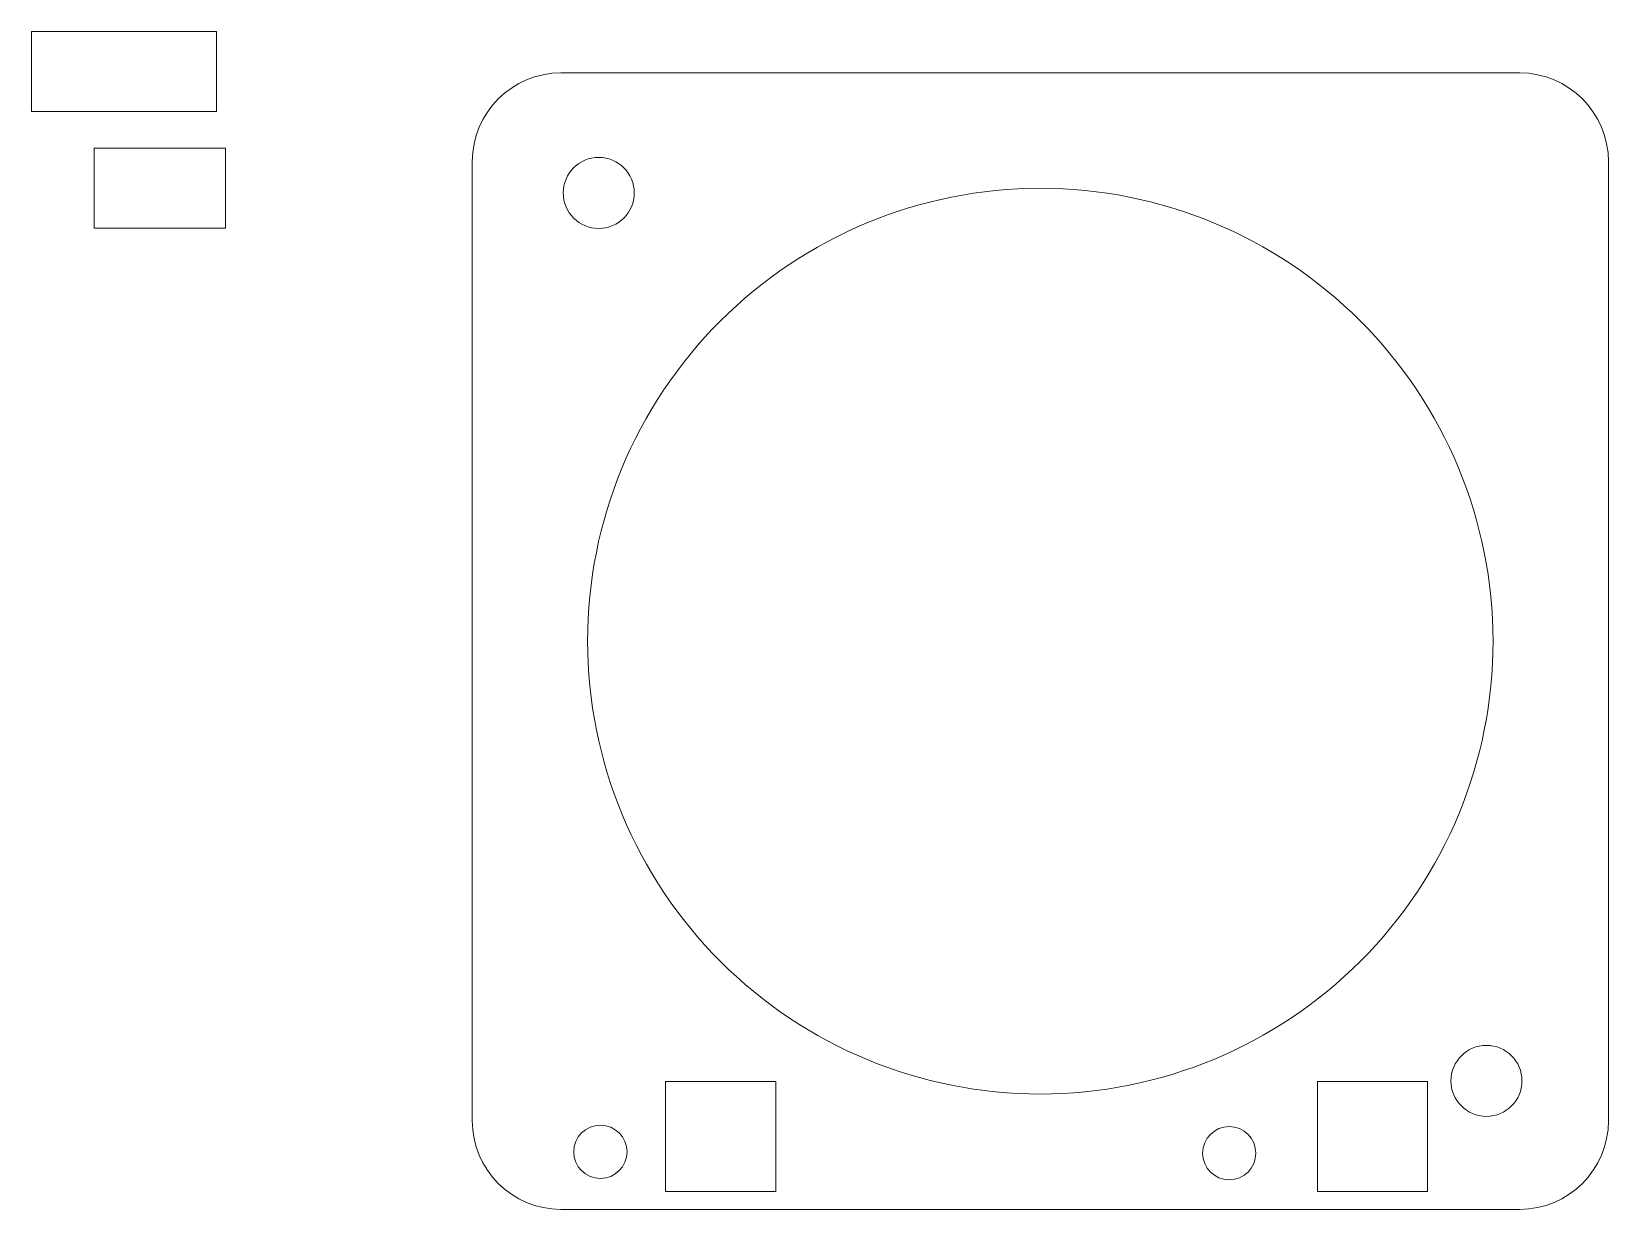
# Model space of a CAD drawing. Header units: millimetres. Extents: x -92 to 32, y -136 to 67.
# Drawn here: x -56.8 to 32, y -136.3 to -70 of the extents above; entities that cross this region are included whole.
import ezdxf

# ---------------------------------------------------------------- set-up
doc = ezdxf.new("R2010")
doc.units = ezdxf.units.MM
doc.header["$MEASUREMENT"] = 0
doc.layers.add('Layer 1', color=7, linetype='Continuous')

msp = doc.modelspace()

# ---------------------------------------------------------------- linework, layer by layer
at = {"layer": 'Layer 1', "color": 250, "lineweight": 9}
for points in [[(-56.8212, -74.5023), (-46.3946, -74.5023), (-46.3946, -69.9927), (-56.8212, -69.9927), (-56.8212, -74.5023)], [(-53.2915, -81.0582), (-45.9027, -81.0582), (-45.9027, -76.56), (-53.2915, -76.56), (-53.2915, -81.0582)]]:
    msp.add_lwpolyline(points, close=True, dxfattribs=at)
at = {"layer": 'Layer 1', "color": 250, "lineweight": 20}
for centre in [(-24.7804, -133.0728), (10.6403, -133.1522)]:
    msp.add_ellipse(centre, major_axis=(0, 1.5), ratio=1, dxfattribs=at)
at = {"layer": 'Layer 1', "color": 250, "lineweight": 9}
for points, knots in [([(-26.9999, -72.3195), (-26.9999, -72.3195), (26.9999, -72.3195), (26.9999, -72.3195), (26.9999, -72.3195), (29.75, -72.3195), (32, -74.5695), (32, -77.3195), (32, -77.3195), (32, -77.3195), (32, -131.3195), (32, -131.3195), (32, -131.3195), (32, -134.0695), (29.75, -136.3195), (26.9999, -136.3195), (26.9999, -136.3195), (26.9999, -136.3195), (-26.9999, -136.3195), (-26.9999, -136.3195), (-26.9999, -136.3195), (-29.75, -136.3195), (-32, -134.0695), (-32, -131.3195), (-32, -131.3195), (-32, -131.3195), (-32, -77.3195), (-32, -77.3195), (-32, -77.3195), (-32, -74.5695), (-29.75, -72.3195), (-26.9999, -72.3195)], [0, 0, 0, 0, 0.1111111, 0.1111111, 0.1111111, 0.1111111, 0.2222222, 0.2222222, 0.2222222, 0.2222222, 0.3333333, 0.3333333, 0.3333333, 0.3333333, 0.4444444, 0.4444444, 0.4444444, 0.4444444, 0.5555556, 0.5555556, 0.5555556, 0.5555556, 0.6666667, 0.6666667, 0.6666667, 0.6666667, 0.7777778, 0.7777778, 0.7777778, 0.7777778, 1, 1, 1, 1]), ([(-24.8723, -77.0788), (-25.9769, -77.0788), (-26.8723, -77.9742), (-26.8723, -79.0788), (-26.8723, -79.0788), (-26.8723, -80.1834), (-25.9769, -81.0788), (-24.8723, -81.0788), (-24.8723, -81.0788), (-23.7677, -81.0788), (-22.8723, -80.1834), (-22.8723, -79.0788), (-22.8723, -79.0788), (-22.8723, -77.9742), (-23.7677, -77.0788), (-24.8723, -77.0788)], [0, 0, 0, 0, 0.2, 0.2, 0.2, 0.2, 0.4, 0.4, 0.4, 0.4, 0.6, 0.6, 0.6, 0.6, 1, 1, 1, 1]), ([(-24.8723, -77.0788), (-25.9769, -77.0788), (-26.8723, -77.9742), (-26.8723, -79.0788), (-26.8723, -79.0788), (-26.8723, -80.1834), (-25.9769, -81.0788), (-24.8723, -81.0788), (-24.8723, -81.0788), (-23.7677, -81.0788), (-22.8723, -80.1834), (-22.8723, -79.0788), (-22.8723, -79.0788), (-22.8723, -77.9742), (-23.7677, -77.0788), (-24.8723, -77.0788)], [0, 0, 0, 0, 0.2, 0.2, 0.2, 0.2, 0.4, 0.4, 0.4, 0.4, 0.6, 0.6, 0.6, 0.6, 1, 1, 1, 1]), ([(-24.8723, -77.0788), (-25.9769, -77.0788), (-26.8723, -77.9742), (-26.8723, -79.0788), (-26.8723, -79.0788), (-26.8723, -80.1834), (-25.9769, -81.0788), (-24.8723, -81.0788), (-24.8723, -81.0788), (-23.7677, -81.0788), (-22.8723, -80.1834), (-22.8723, -79.0788), (-22.8723, -79.0788), (-22.8723, -77.9742), (-23.7677, -77.0788), (-24.8723, -77.0788)], [0, 0, 0, 0, 0.2, 0.2, 0.2, 0.2, 0.4, 0.4, 0.4, 0.4, 0.6, 0.6, 0.6, 0.6, 1, 1, 1, 1]), ([(-24.8723, -77.0788), (-25.9769, -77.0788), (-26.8723, -77.9742), (-26.8723, -79.0788), (-26.8723, -79.0788), (-26.8723, -80.1834), (-25.9769, -81.0788), (-24.8723, -81.0788), (-24.8723, -81.0788), (-23.7677, -81.0788), (-22.8723, -80.1834), (-22.8723, -79.0788), (-22.8723, -79.0788), (-22.8723, -77.9742), (-23.7677, -77.0788), (-24.8723, -77.0788)], [0, 0, 0, 0, 0.2, 0.2, 0.2, 0.2, 0.4, 0.4, 0.4, 0.4, 0.6, 0.6, 0.6, 0.6, 1, 1, 1, 1]), ([(-24.8723, -77.0788), (-25.9769, -77.0788), (-26.8723, -77.9742), (-26.8723, -79.0788), (-26.8723, -79.0788), (-26.8723, -80.1834), (-25.9769, -81.0788), (-24.8723, -81.0788), (-24.8723, -81.0788), (-23.7677, -81.0788), (-22.8723, -80.1834), (-22.8723, -79.0788), (-22.8723, -79.0788), (-22.8723, -77.9742), (-23.7677, -77.0788), (-24.8723, -77.0788)], [0, 0, 0, 0, 0.2, 0.2, 0.2, 0.2, 0.4, 0.4, 0.4, 0.4, 0.6, 0.6, 0.6, 0.6, 1, 1, 1, 1]), ([(-24.8723, -77.0788), (-25.9769, -77.0788), (-26.8723, -77.9742), (-26.8723, -79.0788), (-26.8723, -79.0788), (-26.8723, -80.1834), (-25.9769, -81.0788), (-24.8723, -81.0788), (-24.8723, -81.0788), (-23.7677, -81.0788), (-22.8723, -80.1834), (-22.8723, -79.0788), (-22.8723, -79.0788), (-22.8723, -77.9742), (-23.7677, -77.0788), (-24.8723, -77.0788)], [0, 0, 0, 0, 0.2, 0.2, 0.2, 0.2, 0.4, 0.4, 0.4, 0.4, 0.6, 0.6, 0.6, 0.6, 1, 1, 1, 1]), ([(-24.8723, -77.0788), (-25.9769, -77.0788), (-26.8723, -77.9742), (-26.8723, -79.0788), (-26.8723, -79.0788), (-26.8723, -80.1834), (-25.9769, -81.0788), (-24.8723, -81.0788), (-24.8723, -81.0788), (-23.7677, -81.0788), (-22.8723, -80.1834), (-22.8723, -79.0788), (-22.8723, -79.0788), (-22.8723, -77.9742), (-23.7677, -77.0788), (-24.8723, -77.0788)], [0, 0, 0, 0, 0.2, 0.2, 0.2, 0.2, 0.4, 0.4, 0.4, 0.4, 0.6, 0.6, 0.6, 0.6, 1, 1, 1, 1]), ([(-24.8723, -77.0788), (-25.9769, -77.0788), (-26.8723, -77.9742), (-26.8723, -79.0788), (-26.8723, -79.0788), (-26.8723, -80.1834), (-25.9769, -81.0788), (-24.8723, -81.0788), (-24.8723, -81.0788), (-23.7677, -81.0788), (-22.8723, -80.1834), (-22.8723, -79.0788), (-22.8723, -79.0788), (-22.8723, -77.9742), (-23.7677, -77.0788), (-24.8723, -77.0788)], [0, 0, 0, 0, 0.2, 0.2, 0.2, 0.2, 0.4, 0.4, 0.4, 0.4, 0.6, 0.6, 0.6, 0.6, 1, 1, 1, 1]), ([(-24.8723, -77.0788), (-25.9769, -77.0788), (-26.8723, -77.9742), (-26.8723, -79.0788), (-26.8723, -79.0788), (-26.8723, -80.1834), (-25.9769, -81.0788), (-24.8723, -81.0788), (-24.8723, -81.0788), (-23.7677, -81.0788), (-22.8723, -80.1834), (-22.8723, -79.0788), (-22.8723, -79.0788), (-22.8723, -77.9742), (-23.7677, -77.0788), (-24.8723, -77.0788)], [0, 0, 0, 0, 0.2, 0.2, 0.2, 0.2, 0.4, 0.4, 0.4, 0.4, 0.6, 0.6, 0.6, 0.6, 1, 1, 1, 1]), ([(-24.8723, -77.0788), (-25.9769, -77.0788), (-26.8723, -77.9742), (-26.8723, -79.0788), (-26.8723, -79.0788), (-26.8723, -80.1834), (-25.9769, -81.0788), (-24.8723, -81.0788), (-24.8723, -81.0788), (-23.7677, -81.0788), (-22.8723, -80.1834), (-22.8723, -79.0788), (-22.8723, -79.0788), (-22.8723, -77.9742), (-23.7677, -77.0788), (-24.8723, -77.0788)], [0, 0, 0, 0, 0.2, 0.2, 0.2, 0.2, 0.4, 0.4, 0.4, 0.4, 0.6, 0.6, 0.6, 0.6, 1, 1, 1, 1]), ([(-24.8723, -77.0788), (-25.9769, -77.0788), (-26.8723, -77.9742), (-26.8723, -79.0788), (-26.8723, -79.0788), (-26.8723, -80.1834), (-25.9769, -81.0788), (-24.8723, -81.0788), (-24.8723, -81.0788), (-23.7677, -81.0788), (-22.8723, -80.1834), (-22.8723, -79.0788), (-22.8723, -79.0788), (-22.8723, -77.9742), (-23.7677, -77.0788), (-24.8723, -77.0788)], [0, 0, 0, 0, 0.2, 0.2, 0.2, 0.2, 0.4, 0.4, 0.4, 0.4, 0.6, 0.6, 0.6, 0.6, 1, 1, 1, 1]), ([(-24.8723, -77.0788), (-25.9769, -77.0788), (-26.8723, -77.9742), (-26.8723, -79.0788), (-26.8723, -79.0788), (-26.8723, -80.1834), (-25.9769, -81.0788), (-24.8723, -81.0788), (-24.8723, -81.0788), (-23.7677, -81.0788), (-22.8723, -80.1834), (-22.8723, -79.0788), (-22.8723, -79.0788), (-22.8723, -77.9742), (-23.7677, -77.0788), (-24.8723, -77.0788)], [0, 0, 0, 0, 0.2, 0.2, 0.2, 0.2, 0.4, 0.4, 0.4, 0.4, 0.6, 0.6, 0.6, 0.6, 1, 1, 1, 1]), ([(-24.8723, -77.0788), (-25.9769, -77.0788), (-26.8723, -77.9742), (-26.8723, -79.0788), (-26.8723, -79.0788), (-26.8723, -80.1834), (-25.9769, -81.0788), (-24.8723, -81.0788), (-24.8723, -81.0788), (-23.7677, -81.0788), (-22.8723, -80.1834), (-22.8723, -79.0788), (-22.8723, -79.0788), (-22.8723, -77.9742), (-23.7677, -77.0788), (-24.8723, -77.0788)], [0, 0, 0, 0, 0.2, 0.2, 0.2, 0.2, 0.4, 0.4, 0.4, 0.4, 0.6, 0.6, 0.6, 0.6, 1, 1, 1, 1]), ([(-24.8723, -77.0788), (-25.9769, -77.0788), (-26.8723, -77.9742), (-26.8723, -79.0788), (-26.8723, -79.0788), (-26.8723, -80.1834), (-25.9769, -81.0788), (-24.8723, -81.0788), (-24.8723, -81.0788), (-23.7677, -81.0788), (-22.8723, -80.1834), (-22.8723, -79.0788), (-22.8723, -79.0788), (-22.8723, -77.9742), (-23.7677, -77.0788), (-24.8723, -77.0788)], [0, 0, 0, 0, 0.2, 0.2, 0.2, 0.2, 0.4, 0.4, 0.4, 0.4, 0.6, 0.6, 0.6, 0.6, 1, 1, 1, 1]), ([(-24.8723, -77.0788), (-25.9769, -77.0788), (-26.8723, -77.9742), (-26.8723, -79.0788), (-26.8723, -79.0788), (-26.8723, -80.1834), (-25.9769, -81.0788), (-24.8723, -81.0788), (-24.8723, -81.0788), (-23.7677, -81.0788), (-22.8723, -80.1834), (-22.8723, -79.0788), (-22.8723, -79.0788), (-22.8723, -77.9742), (-23.7677, -77.0788), (-24.8723, -77.0788)], [0, 0, 0, 0, 0.2, 0.2, 0.2, 0.2, 0.4, 0.4, 0.4, 0.4, 0.6, 0.6, 0.6, 0.6, 1, 1, 1, 1]), ([(-24.8723, -77.0788), (-25.9769, -77.0788), (-26.8723, -77.9742), (-26.8723, -79.0788), (-26.8723, -79.0788), (-26.8723, -80.1834), (-25.9769, -81.0788), (-24.8723, -81.0788), (-24.8723, -81.0788), (-23.7677, -81.0788), (-22.8723, -80.1834), (-22.8723, -79.0788), (-22.8723, -79.0788), (-22.8723, -77.9742), (-23.7677, -77.0788), (-24.8723, -77.0788)], [0, 0, 0, 0, 0.2, 0.2, 0.2, 0.2, 0.4, 0.4, 0.4, 0.4, 0.6, 0.6, 0.6, 0.6, 1, 1, 1, 1]), ([(-24.8723, -77.0788), (-25.9769, -77.0788), (-26.8723, -77.9742), (-26.8723, -79.0788), (-26.8723, -79.0788), (-26.8723, -80.1834), (-25.9769, -81.0788), (-24.8723, -81.0788), (-24.8723, -81.0788), (-23.7677, -81.0788), (-22.8723, -80.1834), (-22.8723, -79.0788), (-22.8723, -79.0788), (-22.8723, -77.9742), (-23.7677, -77.0788), (-24.8723, -77.0788)], [0, 0, 0, 0, 0.2, 0.2, 0.2, 0.2, 0.4, 0.4, 0.4, 0.4, 0.6, 0.6, 0.6, 0.6, 1, 1, 1, 1]), ([(-24.8723, -77.0788), (-25.9769, -77.0788), (-26.8723, -77.9742), (-26.8723, -79.0788), (-26.8723, -79.0788), (-26.8723, -80.1834), (-25.9769, -81.0788), (-24.8723, -81.0788), (-24.8723, -81.0788), (-23.7677, -81.0788), (-22.8723, -80.1834), (-22.8723, -79.0788), (-22.8723, -79.0788), (-22.8723, -77.9742), (-23.7677, -77.0788), (-24.8723, -77.0788)], [0, 0, 0, 0, 0.2, 0.2, 0.2, 0.2, 0.4, 0.4, 0.4, 0.4, 0.6, 0.6, 0.6, 0.6, 1, 1, 1, 1]), ([(-24.8723, -77.0788), (-25.9769, -77.0788), (-26.8723, -77.9742), (-26.8723, -79.0788), (-26.8723, -79.0788), (-26.8723, -80.1834), (-25.9769, -81.0788), (-24.8723, -81.0788), (-24.8723, -81.0788), (-23.7677, -81.0788), (-22.8723, -80.1834), (-22.8723, -79.0788), (-22.8723, -79.0788), (-22.8723, -77.9742), (-23.7677, -77.0788), (-24.8723, -77.0788)], [0, 0, 0, 0, 0.2, 0.2, 0.2, 0.2, 0.4, 0.4, 0.4, 0.4, 0.6, 0.6, 0.6, 0.6, 1, 1, 1, 1]), ([(-24.8723, -77.0788), (-25.9769, -77.0788), (-26.8723, -77.9742), (-26.8723, -79.0788), (-26.8723, -79.0788), (-26.8723, -80.1834), (-25.9769, -81.0788), (-24.8723, -81.0788), (-24.8723, -81.0788), (-23.7677, -81.0788), (-22.8723, -80.1834), (-22.8723, -79.0788), (-22.8723, -79.0788), (-22.8723, -77.9742), (-23.7677, -77.0788), (-24.8723, -77.0788)], [0, 0, 0, 0, 0.2, 0.2, 0.2, 0.2, 0.4, 0.4, 0.4, 0.4, 0.6, 0.6, 0.6, 0.6, 1, 1, 1, 1]), ([(-24.8723, -77.0788), (-25.9769, -77.0788), (-26.8723, -77.9742), (-26.8723, -79.0788), (-26.8723, -79.0788), (-26.8723, -80.1834), (-25.9769, -81.0788), (-24.8723, -81.0788), (-24.8723, -81.0788), (-23.7677, -81.0788), (-22.8723, -80.1834), (-22.8723, -79.0788), (-22.8723, -79.0788), (-22.8723, -77.9742), (-23.7677, -77.0788), (-24.8723, -77.0788)], [0, 0, 0, 0, 0.2, 0.2, 0.2, 0.2, 0.4, 0.4, 0.4, 0.4, 0.6, 0.6, 0.6, 0.6, 1, 1, 1, 1]), ([(0, -78.8196), (-6.7673, -78.8239), (-13.2557, -81.5162), (-18.0379, -86.3045), (-18.0379, -86.3045), (-22.82, -91.0927), (-25.5042, -97.5523), (-25.4999, -104.3195), (-25.4999, -104.3195), (-25.4957, -111.0868), (-22.8033, -117.5752), (-18.015, -122.3574), (-18.015, -122.3574), (-13.2269, -127.1395), (-6.7673, -129.8237), (0, -129.8194), (0, -129.8194), (6.7672, -129.8151), (13.2557, -127.1228), (18.0378, -122.3345), (18.0378, -122.3345), (22.82, -117.5463), (25.5041, -111.0868), (25.4999, -104.3195), (25.4999, -104.3195), (25.4956, -97.5523), (22.8033, -91.0638), (18.015, -86.2816), (18.015, -86.2816), (13.2268, -81.4995), (6.7672, -78.8153), (0, -78.8196)], [0, 0, 0, 0, 0.1111111, 0.1111111, 0.1111111, 0.1111111, 0.2222222, 0.2222222, 0.2222222, 0.2222222, 0.3333333, 0.3333333, 0.3333333, 0.3333333, 0.4444444, 0.4444444, 0.4444444, 0.4444444, 0.5555556, 0.5555556, 0.5555556, 0.5555556, 0.6666667, 0.6666667, 0.6666667, 0.6666667, 0.7777778, 0.7777778, 0.7777778, 0.7777778, 1, 1, 1, 1]), ([(25.1277, -127.0788), (24.0231, -127.0788), (23.1277, -127.9742), (23.1277, -129.0788), (23.1277, -129.0788), (23.1277, -130.1834), (24.0231, -131.0788), (25.1277, -131.0788), (25.1277, -131.0788), (26.2323, -131.0788), (27.1277, -130.1834), (27.1277, -129.0788), (27.1277, -129.0788), (27.1277, -127.9742), (26.2323, -127.0788), (25.1277, -127.0788)], [0, 0, 0, 0, 0.2, 0.2, 0.2, 0.2, 0.4, 0.4, 0.4, 0.4, 0.6, 0.6, 0.6, 0.6, 1, 1, 1, 1]), ([(25.1277, -127.0788), (24.0231, -127.0788), (23.1277, -127.9742), (23.1277, -129.0788), (23.1277, -129.0788), (23.1277, -130.1834), (24.0231, -131.0788), (25.1277, -131.0788), (25.1277, -131.0788), (26.2323, -131.0788), (27.1277, -130.1834), (27.1277, -129.0788), (27.1277, -129.0788), (27.1277, -127.9742), (26.2323, -127.0788), (25.1277, -127.0788)], [0, 0, 0, 0, 0.2, 0.2, 0.2, 0.2, 0.4, 0.4, 0.4, 0.4, 0.6, 0.6, 0.6, 0.6, 1, 1, 1, 1]), ([(25.1277, -127.0788), (24.0231, -127.0788), (23.1277, -127.9742), (23.1277, -129.0788), (23.1277, -129.0788), (23.1277, -130.1834), (24.0231, -131.0788), (25.1277, -131.0788), (25.1277, -131.0788), (26.2323, -131.0788), (27.1277, -130.1834), (27.1277, -129.0788), (27.1277, -129.0788), (27.1277, -127.9742), (26.2323, -127.0788), (25.1277, -127.0788)], [0, 0, 0, 0, 0.2, 0.2, 0.2, 0.2, 0.4, 0.4, 0.4, 0.4, 0.6, 0.6, 0.6, 0.6, 1, 1, 1, 1]), ([(25.1277, -127.0788), (24.0231, -127.0788), (23.1277, -127.9742), (23.1277, -129.0788), (23.1277, -129.0788), (23.1277, -130.1834), (24.0231, -131.0788), (25.1277, -131.0788), (25.1277, -131.0788), (26.2323, -131.0788), (27.1277, -130.1834), (27.1277, -129.0788), (27.1277, -129.0788), (27.1277, -127.9742), (26.2323, -127.0788), (25.1277, -127.0788)], [0, 0, 0, 0, 0.2, 0.2, 0.2, 0.2, 0.4, 0.4, 0.4, 0.4, 0.6, 0.6, 0.6, 0.6, 1, 1, 1, 1]), ([(25.1277, -127.0788), (24.0231, -127.0788), (23.1277, -127.9742), (23.1277, -129.0788), (23.1277, -129.0788), (23.1277, -130.1834), (24.0231, -131.0788), (25.1277, -131.0788), (25.1277, -131.0788), (26.2323, -131.0788), (27.1277, -130.1834), (27.1277, -129.0788), (27.1277, -129.0788), (27.1277, -127.9742), (26.2323, -127.0788), (25.1277, -127.0788)], [0, 0, 0, 0, 0.2, 0.2, 0.2, 0.2, 0.4, 0.4, 0.4, 0.4, 0.6, 0.6, 0.6, 0.6, 1, 1, 1, 1]), ([(25.1277, -127.0788), (24.0231, -127.0788), (23.1277, -127.9742), (23.1277, -129.0788), (23.1277, -129.0788), (23.1277, -130.1834), (24.0231, -131.0788), (25.1277, -131.0788), (25.1277, -131.0788), (26.2323, -131.0788), (27.1277, -130.1834), (27.1277, -129.0788), (27.1277, -129.0788), (27.1277, -127.9742), (26.2323, -127.0788), (25.1277, -127.0788)], [0, 0, 0, 0, 0.2, 0.2, 0.2, 0.2, 0.4, 0.4, 0.4, 0.4, 0.6, 0.6, 0.6, 0.6, 1, 1, 1, 1]), ([(25.1277, -127.0788), (24.0231, -127.0788), (23.1277, -127.9742), (23.1277, -129.0788), (23.1277, -129.0788), (23.1277, -130.1834), (24.0231, -131.0788), (25.1277, -131.0788), (25.1277, -131.0788), (26.2323, -131.0788), (27.1277, -130.1834), (27.1277, -129.0788), (27.1277, -129.0788), (27.1277, -127.9742), (26.2323, -127.0788), (25.1277, -127.0788)], [0, 0, 0, 0, 0.2, 0.2, 0.2, 0.2, 0.4, 0.4, 0.4, 0.4, 0.6, 0.6, 0.6, 0.6, 1, 1, 1, 1]), ([(25.1277, -127.0788), (24.0231, -127.0788), (23.1277, -127.9742), (23.1277, -129.0788), (23.1277, -129.0788), (23.1277, -130.1834), (24.0231, -131.0788), (25.1277, -131.0788), (25.1277, -131.0788), (26.2323, -131.0788), (27.1277, -130.1834), (27.1277, -129.0788), (27.1277, -129.0788), (27.1277, -127.9742), (26.2323, -127.0788), (25.1277, -127.0788)], [0, 0, 0, 0, 0.2, 0.2, 0.2, 0.2, 0.4, 0.4, 0.4, 0.4, 0.6, 0.6, 0.6, 0.6, 1, 1, 1, 1]), ([(25.1277, -127.0788), (24.0231, -127.0788), (23.1277, -127.9742), (23.1277, -129.0788), (23.1277, -129.0788), (23.1277, -130.1834), (24.0231, -131.0788), (25.1277, -131.0788), (25.1277, -131.0788), (26.2323, -131.0788), (27.1277, -130.1834), (27.1277, -129.0788), (27.1277, -129.0788), (27.1277, -127.9742), (26.2323, -127.0788), (25.1277, -127.0788)], [0, 0, 0, 0, 0.2, 0.2, 0.2, 0.2, 0.4, 0.4, 0.4, 0.4, 0.6, 0.6, 0.6, 0.6, 1, 1, 1, 1]), ([(25.1277, -127.0788), (24.0231, -127.0788), (23.1277, -127.9742), (23.1277, -129.0788), (23.1277, -129.0788), (23.1277, -130.1834), (24.0231, -131.0788), (25.1277, -131.0788), (25.1277, -131.0788), (26.2323, -131.0788), (27.1277, -130.1834), (27.1277, -129.0788), (27.1277, -129.0788), (27.1277, -127.9742), (26.2323, -127.0788), (25.1277, -127.0788)], [0, 0, 0, 0, 0.2, 0.2, 0.2, 0.2, 0.4, 0.4, 0.4, 0.4, 0.6, 0.6, 0.6, 0.6, 1, 1, 1, 1]), ([(25.1277, -127.0788), (24.0231, -127.0788), (23.1277, -127.9742), (23.1277, -129.0788), (23.1277, -129.0788), (23.1277, -130.1834), (24.0231, -131.0788), (25.1277, -131.0788), (25.1277, -131.0788), (26.2323, -131.0788), (27.1277, -130.1834), (27.1277, -129.0788), (27.1277, -129.0788), (27.1277, -127.9742), (26.2323, -127.0788), (25.1277, -127.0788)], [0, 0, 0, 0, 0.2, 0.2, 0.2, 0.2, 0.4, 0.4, 0.4, 0.4, 0.6, 0.6, 0.6, 0.6, 1, 1, 1, 1]), ([(25.1277, -127.0788), (24.0231, -127.0788), (23.1277, -127.9742), (23.1277, -129.0788), (23.1277, -129.0788), (23.1277, -130.1834), (24.0231, -131.0788), (25.1277, -131.0788), (25.1277, -131.0788), (26.2323, -131.0788), (27.1277, -130.1834), (27.1277, -129.0788), (27.1277, -129.0788), (27.1277, -127.9742), (26.2323, -127.0788), (25.1277, -127.0788)], [0, 0, 0, 0, 0.2, 0.2, 0.2, 0.2, 0.4, 0.4, 0.4, 0.4, 0.6, 0.6, 0.6, 0.6, 1, 1, 1, 1]), ([(25.1277, -127.0788), (24.0231, -127.0788), (23.1277, -127.9742), (23.1277, -129.0788), (23.1277, -129.0788), (23.1277, -130.1834), (24.0231, -131.0788), (25.1277, -131.0788), (25.1277, -131.0788), (26.2323, -131.0788), (27.1277, -130.1834), (27.1277, -129.0788), (27.1277, -129.0788), (27.1277, -127.9742), (26.2323, -127.0788), (25.1277, -127.0788)], [0, 0, 0, 0, 0.2, 0.2, 0.2, 0.2, 0.4, 0.4, 0.4, 0.4, 0.6, 0.6, 0.6, 0.6, 1, 1, 1, 1]), ([(25.1277, -127.0788), (24.0231, -127.0788), (23.1277, -127.9742), (23.1277, -129.0788), (23.1277, -129.0788), (23.1277, -130.1834), (24.0231, -131.0788), (25.1277, -131.0788), (25.1277, -131.0788), (26.2323, -131.0788), (27.1277, -130.1834), (27.1277, -129.0788), (27.1277, -129.0788), (27.1277, -127.9742), (26.2323, -127.0788), (25.1277, -127.0788)], [0, 0, 0, 0, 0.2, 0.2, 0.2, 0.2, 0.4, 0.4, 0.4, 0.4, 0.6, 0.6, 0.6, 0.6, 1, 1, 1, 1]), ([(25.1277, -127.0788), (24.0231, -127.0788), (23.1277, -127.9742), (23.1277, -129.0788), (23.1277, -129.0788), (23.1277, -130.1834), (24.0231, -131.0788), (25.1277, -131.0788), (25.1277, -131.0788), (26.2323, -131.0788), (27.1277, -130.1834), (27.1277, -129.0788), (27.1277, -129.0788), (27.1277, -127.9742), (26.2323, -127.0788), (25.1277, -127.0788)], [0, 0, 0, 0, 0.2, 0.2, 0.2, 0.2, 0.4, 0.4, 0.4, 0.4, 0.6, 0.6, 0.6, 0.6, 1, 1, 1, 1]), ([(25.1277, -127.0788), (24.0231, -127.0788), (23.1277, -127.9742), (23.1277, -129.0788), (23.1277, -129.0788), (23.1277, -130.1834), (24.0231, -131.0788), (25.1277, -131.0788), (25.1277, -131.0788), (26.2323, -131.0788), (27.1277, -130.1834), (27.1277, -129.0788), (27.1277, -129.0788), (27.1277, -127.9742), (26.2323, -127.0788), (25.1277, -127.0788)], [0, 0, 0, 0, 0.2, 0.2, 0.2, 0.2, 0.4, 0.4, 0.4, 0.4, 0.6, 0.6, 0.6, 0.6, 1, 1, 1, 1]), ([(25.1277, -127.0788), (24.0231, -127.0788), (23.1277, -127.9742), (23.1277, -129.0788), (23.1277, -129.0788), (23.1277, -130.1834), (24.0231, -131.0788), (25.1277, -131.0788), (25.1277, -131.0788), (26.2323, -131.0788), (27.1277, -130.1834), (27.1277, -129.0788), (27.1277, -129.0788), (27.1277, -127.9742), (26.2323, -127.0788), (25.1277, -127.0788)], [0, 0, 0, 0, 0.2, 0.2, 0.2, 0.2, 0.4, 0.4, 0.4, 0.4, 0.6, 0.6, 0.6, 0.6, 1, 1, 1, 1]), ([(25.1277, -127.0788), (24.0231, -127.0788), (23.1277, -127.9742), (23.1277, -129.0788), (23.1277, -129.0788), (23.1277, -130.1834), (24.0231, -131.0788), (25.1277, -131.0788), (25.1277, -131.0788), (26.2323, -131.0788), (27.1277, -130.1834), (27.1277, -129.0788), (27.1277, -129.0788), (27.1277, -127.9742), (26.2323, -127.0788), (25.1277, -127.0788)], [0, 0, 0, 0, 0.2, 0.2, 0.2, 0.2, 0.4, 0.4, 0.4, 0.4, 0.6, 0.6, 0.6, 0.6, 1, 1, 1, 1]), ([(25.1277, -127.0788), (24.0231, -127.0788), (23.1277, -127.9742), (23.1277, -129.0788), (23.1277, -129.0788), (23.1277, -130.1834), (24.0231, -131.0788), (25.1277, -131.0788), (25.1277, -131.0788), (26.2323, -131.0788), (27.1277, -130.1834), (27.1277, -129.0788), (27.1277, -129.0788), (27.1277, -127.9742), (26.2323, -127.0788), (25.1277, -127.0788)], [0, 0, 0, 0, 0.2, 0.2, 0.2, 0.2, 0.4, 0.4, 0.4, 0.4, 0.6, 0.6, 0.6, 0.6, 1, 1, 1, 1]), ([(25.1277, -127.0788), (24.0231, -127.0788), (23.1277, -127.9742), (23.1277, -129.0788), (23.1277, -129.0788), (23.1277, -130.1834), (24.0231, -131.0788), (25.1277, -131.0788), (25.1277, -131.0788), (26.2323, -131.0788), (27.1277, -130.1834), (27.1277, -129.0788), (27.1277, -129.0788), (27.1277, -127.9742), (26.2323, -127.0788), (25.1277, -127.0788)], [0, 0, 0, 0, 0.2, 0.2, 0.2, 0.2, 0.4, 0.4, 0.4, 0.4, 0.6, 0.6, 0.6, 0.6, 1, 1, 1, 1]), ([(25.1277, -127.0788), (24.0231, -127.0788), (23.1277, -127.9742), (23.1277, -129.0788), (23.1277, -129.0788), (23.1277, -130.1834), (24.0231, -131.0788), (25.1277, -131.0788), (25.1277, -131.0788), (26.2323, -131.0788), (27.1277, -130.1834), (27.1277, -129.0788), (27.1277, -129.0788), (27.1277, -127.9742), (26.2323, -127.0788), (25.1277, -127.0788)], [0, 0, 0, 0, 0.2, 0.2, 0.2, 0.2, 0.4, 0.4, 0.4, 0.4, 0.6, 0.6, 0.6, 0.6, 1, 1, 1, 1]), ([(-21.1044, -135.3129), (-21.1044, -135.3129), (-14.9044, -135.3129), (-14.9044, -135.3129), (-14.9044, -135.3129), (-14.9044, -135.3129), (-14.9044, -129.1129), (-14.9044, -129.1129), (-14.9044, -129.1129), (-14.9044, -129.1129), (-21.1044, -129.1129), (-21.1044, -129.1129), (-21.1044, -129.1129), (-21.1044, -129.1129), (-21.1044, -135.3129), (-21.1044, -135.3129), (-21.1044, -135.3129), (-21.1044, -135.3129), (-21.1044, -135.3129), (-21.1044, -135.3129)], [0, 0, 0, 0, 0.1666667, 0.1666667, 0.1666667, 0.1666667, 0.3333333, 0.3333333, 0.3333333, 0.3333333, 0.5, 0.5, 0.5, 0.5, 0.6666667, 0.6666667, 0.6666667, 0.6666667, 1, 1, 1, 1]), ([(15.6054, -135.3129), (15.6054, -135.3129), (21.8054, -135.3129), (21.8054, -135.3129), (21.8054, -135.3129), (21.8054, -135.3129), (21.8054, -129.1129), (21.8054, -129.1129), (21.8054, -129.1129), (21.8054, -129.1129), (15.6054, -129.1129), (15.6054, -129.1129), (15.6054, -129.1129), (15.6054, -129.1129), (15.6054, -135.3129), (15.6054, -135.3129), (15.6054, -135.3129), (15.6054, -135.3129), (15.6054, -135.3129), (15.6054, -135.3129)], [0, 0, 0, 0, 0.1666667, 0.1666667, 0.1666667, 0.1666667, 0.3333333, 0.3333333, 0.3333333, 0.3333333, 0.5, 0.5, 0.5, 0.5, 0.6666667, 0.6666667, 0.6666667, 0.6666667, 1, 1, 1, 1])]:
    msp.add_open_spline(points, degree=3, knots=knots, dxfattribs=at)
for points in [[(-24.8723, -77.0788), (-24.8723, -77.0788), (-24.8723, -77.0788), (-24.8723, -77.0788)], [(-24.8723, -77.0788), (-24.8723, -77.0788), (-24.8723, -77.0788), (-24.8723, -77.0788)], [(-26.8723, -79.0788), (-26.8723, -79.0788), (-26.8723, -79.0788), (-26.8723, -79.0788)], [(-22.8723, -79.0788), (-22.8723, -79.0788), (-22.8723, -79.0788), (-22.8723, -79.0788)], [(-24.8723, -81.0788), (-24.8723, -81.0788), (-24.8723, -81.0788), (-24.8723, -81.0788)], [(25.1277, -127.0788), (25.1277, -127.0788), (25.1277, -127.0788), (25.1277, -127.0788)], [(25.1277, -127.0788), (25.1277, -127.0788), (25.1277, -127.0788), (25.1277, -127.0788)], [(23.1277, -129.0788), (23.1277, -129.0788), (23.1277, -129.0788), (23.1277, -129.0788)], [(27.1277, -129.0788), (27.1277, -129.0788), (27.1277, -129.0788), (27.1277, -129.0788)], [(25.1277, -131.0788), (25.1277, -131.0788), (25.1277, -131.0788), (25.1277, -131.0788)]]:
    msp.add_open_spline(points, degree=3, dxfattribs=at)

doc.saveas('drawing.dxf')
